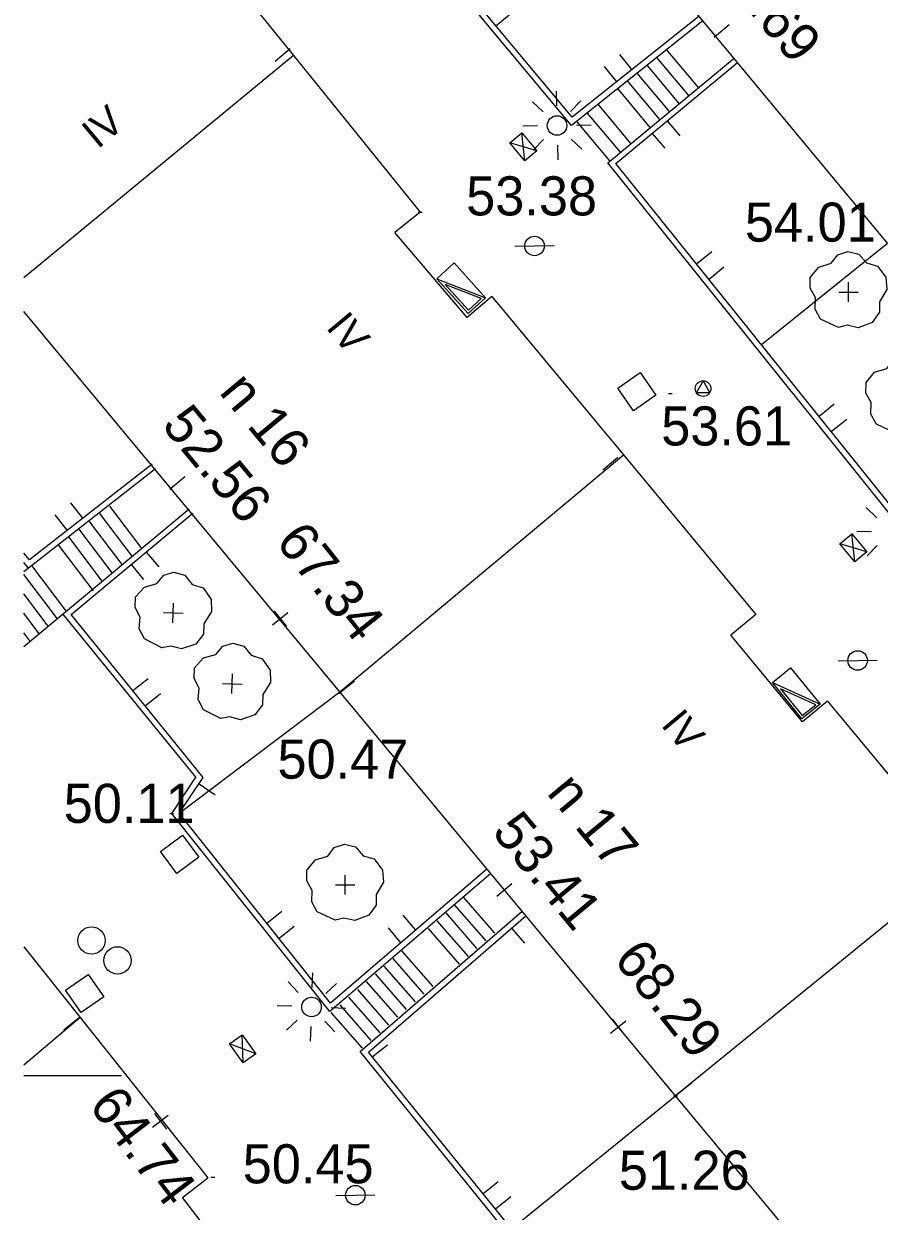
# Model space of a CAD drawing. Extents: x 506500 to 506851, y 4789550 to 4789800.
# Drawn here: x 506500 to 506521.88, y 4789646.52 to 4789676.9 of the extents above; entities that cross this region are included whole.
import ezdxf

# ---------------------------------------------------------------- set-up
doc = ezdxf.new("R2010")
doc.units = 0
for name, color, linetype in [('Alturas edific 1_500-TopEdi', 7, 'Continuous'), ('Arbol-SerJar', 7, 'Continuous'), ('Armario de control-SerAlu', 7, 'Continuous'), ('Arqueta alumbrado-SerAlu', 7, 'Continuous'), ('Arqueta de aguas-SerAgu', 7, 'Continuous'), ('Arqueta saneamiento-SerSan', 7, 'Continuous'), ('cota de alero-AltAlt', 7, 'Continuous'), ('cota medianera-AltAlt', 7, 'Continuous'), ('cota punto 1_500 altimetria-AltAlt', 7, 'Continuous'), ('cota umbral-AltAlt', 7, 'Continuous'), ('Entrada en finca-UrbEdi', 7, 'Continuous'), ('Escalera entrada finca-UrbAce', 7, 'Continuous'), ('Fachada-UrbEdi', 7, 'Continuous'), ('Farola-SerAlu', 7, 'Continuous'), ('Medianera-UrbEdi', 7, 'Continuous'), ('Muro-UrbCer', 7, 'Continuous'), ('Numeros de portal 1_500-TopEdi', 7, 'Continuous'), ('punto 1_500 altimetria-AltAlt', 7, 'Continuous'), ('punto alero-AltAlt', 7, 'Continuous'), ('punto cuadricula 1_500-AltAlt', 7, 'Continuous'), ('punto medianera-AltAlt', 7, 'Continuous'), ('punto umbral-AltAlt', 7, 'Continuous'), ('Registro de gas-SerFue', 7, 'Continuous')]:
    doc.layers.add(name, color=color, linetype=linetype)

msp = doc.modelspace()

# ---------------------------------------------------------------- linework, layer by layer
at = {"layer": 'Arbol-SerJar'}
for p, q in [((506521.091, 4789669.784), (506521.091, 4789670.284)), ((506520.841, 4789670.034), (506521.341, 4789670.034)), ((506503.815, 4789661.578), (506503.832, 4789662.078)), ((506503.574, 4789661.837), (506504.073, 4789661.819)), ((506505.323, 4789659.767), (506505.341, 4789660.267)), ((506505.082, 4789660.026), (506505.582, 4789660.008)), ((506508.219, 4789654.622), (506508.219, 4789655.122)), ((506507.969, 4789654.872), (506508.469, 4789654.872))]:
    msp.add_line(p, q, dxfattribs=at)
for points in [[(506520.831, 4789669.13), (506520.377, 4789669.342), (506520.236, 4789669.596), (506520.246, 4789669.894), (506520.109, 4789670.135), (506520.113, 4789670.41), (506520.329, 4789670.67), (506520.648, 4789670.77), (506520.813, 4789670.989), (506521.07, 4789671.072), (506521.356, 4789671.007), (506521.551, 4789670.78), (506521.832, 4789670.698), (506522.045, 4789670.413), (506522.069, 4789670.1), (506521.881, 4789669.785), (506521.881, 4789669.517), (506521.699, 4789669.256), (506521.337, 4789669.122), (506521.06, 4789669.185), (506520.831, 4789669.13)], [(506522.256, 4789666.441), (506521.802, 4789666.653), (506521.661, 4789666.907), (506521.671, 4789667.205), (506521.534, 4789667.446), (506521.538, 4789667.721), (506521.754, 4789667.981), (506522.073, 4789668.081), (506522.238, 4789668.3), (506522.495, 4789668.383), (506522.781, 4789668.318), (506522.976, 4789668.091), (506523.257, 4789668.009), (506523.47, 4789667.724), (506523.494, 4789667.411), (506523.306, 4789667.096), (506523.306, 4789666.828), (506523.124, 4789666.567), (506522.762, 4789666.433), (506522.485, 4789666.496), (506522.256, 4789666.441)], [(506503.532, 4789660.934), (506503.086, 4789661.162), (506502.954, 4789661.42), (506502.974, 4789661.718), (506502.846, 4789661.963), (506502.859, 4789662.238), (506503.084, 4789662.49), (506503.406, 4789662.579), (506503.579, 4789662.792), (506503.839, 4789662.866), (506504.122, 4789662.791), (506504.309, 4789662.558), (506504.587, 4789662.466), (506504.79, 4789662.174), (506504.803, 4789661.86), (506504.604, 4789661.552), (506504.595, 4789661.284), (506504.404, 4789661.029), (506504.037, 4789660.908), (506503.763, 4789660.981), (506503.532, 4789660.934)], [(506505.041, 4789659.123), (506504.594, 4789659.35), (506504.462, 4789659.609), (506504.483, 4789659.907), (506504.354, 4789660.152), (506504.368, 4789660.427), (506504.593, 4789660.679), (506504.915, 4789660.768), (506505.088, 4789660.981), (506505.347, 4789661.055), (506505.631, 4789660.98), (506505.818, 4789660.747), (506506.096, 4789660.655), (506506.299, 4789660.363), (506506.312, 4789660.049), (506506.113, 4789659.741), (506506.103, 4789659.473), (506505.912, 4789659.218), (506505.546, 4789659.097), (506505.271, 4789659.17), (506505.041, 4789659.123)], [(506507.959, 4789653.968), (506507.505, 4789654.18), (506507.364, 4789654.434), (506507.374, 4789654.732), (506507.237, 4789654.973), (506507.241, 4789655.248), (506507.457, 4789655.508), (506507.776, 4789655.608), (506507.941, 4789655.827), (506508.198, 4789655.91), (506508.484, 4789655.845), (506508.679, 4789655.618), (506508.96, 4789655.536), (506509.173, 4789655.251), (506509.197, 4789654.938), (506509.009, 4789654.623), (506509.009, 4789654.355), (506508.827, 4789654.094), (506508.465, 4789653.96), (506508.188, 4789654.023), (506507.959, 4789653.968)]]:
    msp.add_lwpolyline(points, dxfattribs=at)
at = {"layer": 'Armario de control-SerAlu'}
for p, q in [((506510.562, 4789670.376), (506511.81, 4789669.886)), ((506519.143, 4789660.048), (506520.365, 4789659.493))]:
    msp.add_line(p, q, dxfattribs=at)
for points in [[(506510.562, 4789670.376), (506511.007, 4789670.778), (506511.81, 4789669.886), (506511.365, 4789669.485)], [(506511.699, 4789669.866), (506510.775, 4789670.229), (506511.369, 4789669.569)], [(506519.143, 4789660.048), (506519.609, 4789660.426), (506520.365, 4789659.493), (506519.898, 4789659.115)], [(506520.252, 4789659.479), (506519.348, 4789659.89), (506519.907, 4789659.2)]]:
    msp.add_lwpolyline(points, close=True, dxfattribs=at)
at = {"layer": 'Arqueta alumbrado-SerAlu'}
for p, q in [((506512.812, 4789673.392), (506512.733, 4789674.109)), ((506513.118, 4789673.649), (506512.426, 4789673.852)), ((506521.557, 4789663.392), (506520.865, 4789663.594)), ((506521.251, 4789663.135), (506521.171, 4789663.851)), ((506505.611, 4789650.318), (506505.582, 4789651.038)), ((506505.935, 4789650.553), (506505.259, 4789650.803))]:
    msp.add_line(p, q, dxfattribs=at)
for points in [[(506512.426, 4789673.852), (506512.733, 4789674.109), (506513.118, 4789673.649), (506512.812, 4789673.392)], [(506520.865, 4789663.594), (506521.171, 4789663.851), (506521.557, 4789663.392), (506521.251, 4789663.135)], [(506505.259, 4789650.803), (506505.582, 4789651.038), (506505.935, 4789650.553), (506505.611, 4789650.318)]]:
    msp.add_lwpolyline(points, close=True, dxfattribs=at)
at = {"layer": 'Arqueta de aguas-SerAgu'}
msp.add_lwpolyline([(506517.371, 4789667.765), (506517.2, 4789667.461), (506517.542, 4789667.461), (506517.371, 4789667.765)], dxfattribs=at)
msp.add_circle((506517.371, 4789667.565), 0.2, dxfattribs=at)
at = {"layer": 'Arqueta saneamiento-SerSan'}
for points in [[(506515.593, 4789666.999), (506515.192, 4789667.572), (506515.765, 4789667.974), (506516.166, 4789667.4)], [(506503.918, 4789655.163), (506503.497, 4789655.722), (506504.056, 4789656.143), (506504.477, 4789655.584)], [(506501.071, 4789652.18), (506501.644, 4789652.582), (506502.046, 4789652.008), (506501.472, 4789651.607)]]:
    msp.add_lwpolyline(points, close=True, dxfattribs=at)
for centre in [(506501.731, 4789653.45), (506502.398, 4789652.941)]:
    msp.add_circle(centre, 0.35, dxfattribs=at)
at = {"layer": 'Entrada en finca-UrbEdi'}
for p, q in [((506517.653, 4789676.553), (506518.038, 4789676.873)), ((506503.733, 4789664.993), (506504.118, 4789665.313)), ((506512.093, 4789654.583), (506512.478, 4789654.903))]:
    msp.add_line(p, q, dxfattribs=at)
at = {"layer": 'Escalera entrada finca-UrbAce'}
for p, q in [((506517.007, 4789675.059), (506516.189, 4789676.035)), ((506517.253, 4789675.263), (506516.439, 4789676.235)), ((506516.76, 4789674.855), (506515.938, 4789675.836)), ((506516.265, 4789674.45), (506515.438, 4789675.437)), ((506516.513, 4789674.651), (506515.688, 4789675.636)), ((506516.02, 4789674.244), (506515.188, 4789675.237)), ((506515.527, 4789673.835), (506514.687, 4789674.838)), ((506515.259, 4789673.61), (506514.419, 4789674.613)), ((506514.99, 4789673.386), (506514.15, 4789674.389)), ((506503.025, 4789663.468), (506502.2, 4789664.559)), ((506502.77, 4789663.275), (506501.945, 4789664.366)), ((506502.262, 4789662.852), (506501.418, 4789663.969)), ((506502.516, 4789663.063), (506501.681, 4789664.167)), ((506501.785, 4789662.39), (506500.892, 4789663.571)), ((506502.008, 4789662.641), (506501.155, 4789663.77)), ((506501.099, 4789661.855), (506500.205, 4789663.038)), ((506500.86, 4789661.675), (506500, 4789662.811)), ((506500.628, 4789661.485), (506500, 4789662.314)), ((506500.398, 4789661.292), (506500, 4789661.818)), ((506500.159, 4789661.111), (506500, 4789661.321)), ((506512.048, 4789653.635), (506511.25, 4789654.548)), ((506511.596, 4789653.24), (506510.798, 4789654.153)), ((506511.822, 4789653.438), (506511.024, 4789654.351)), ((506511.37, 4789653.043), (506510.572, 4789653.956)), ((506511.144, 4789652.845), (506510.346, 4789653.758)), ((506510.242, 4789652.076), (506509.444, 4789652.989)), ((506510.468, 4789652.273), (506509.67, 4789653.186)), ((506510.016, 4789651.878), (506509.218, 4789652.792)), ((506509.564, 4789651.484), (506508.766, 4789652.397)), ((506509.79, 4789651.681), (506508.992, 4789652.594)), ((506509.338, 4789651.286), (506508.541, 4789652.199)), ((506508.886, 4789650.892), (506508.089, 4789651.805)), ((506509.112, 4789651.089), (506508.315, 4789652.002)), ((506508.66, 4789650.694), (506507.863, 4789651.607))]:
    msp.add_line(p, q, dxfattribs=at)
at = {"layer": 'Fachada-UrbEdi'}
for p, q in [((506522.087, 4789671.281), (506513.528, 4789681.605)), ((506510.134, 4789672.078), (506509.489, 4789671.556)), ((506511.972, 4789669.924), (506511.341, 4789669.385)), ((506511.972, 4789669.924), (506515.333, 4789665.871)), ((506508.08, 4789659.813), (506500, 4789669.537)), ((506515.333, 4789665.871), (506518.719, 4789661.788)), ((506518.719, 4789661.788), (506518.079, 4789661.259)), ((506516.669, 4789649.475), (506508.08, 4789659.813)), ((506520.552, 4789659.568), (506519.913, 4789659.038)), ((506520.552, 4789659.568), (506523.983, 4789655.431)), ((506500, 4789653.29), (506501.445, 4789651.478)), ((506501.445, 4789651.478), (506504.711, 4789647.382)), ((506525.315, 4789639.07), (506516.669, 4789649.475)), ((506504.058, 4789646.879), (506504.711, 4789647.382)), ((506505.787, 4789644.639), (506504.058, 4789646.879))]:
    msp.add_line(p, q, dxfattribs=at)
for points in [[(506503.313, 4789681.903), (506505.713, 4789678.743), (506505.133, 4789678.263), (506506.897, 4789676.081)], [(506506.897, 4789676.081), (506510.134, 4789672.078)], [(506511.341, 4789669.385), (506509.489, 4789671.556)], [(506519.913, 4789659.038), (506518.079, 4789661.259)]]:
    msp.add_lwpolyline(points, dxfattribs=at)
at = {"layer": 'Farola-SerAlu'}
for p, q in [((506513.629, 4789674.793), (506513.623, 4789675.169)), ((506513.278, 4789674.641), (506513.008, 4789674.901)), ((506513.985, 4789674.653), (506514.245, 4789674.922)), ((506514.245, 4789674.922), (506514.245, 4789674.922)), ((506513.138, 4789674.285), (506512.762, 4789674.279)), ((506514.137, 4789674.303), (506514.513, 4789674.309)), ((506513.29, 4789673.934), (506513.03, 4789673.664)), ((506513.997, 4789673.946), (506514.267, 4789673.686)), ((506513.647, 4789673.794), (506513.653, 4789673.418)), ((506521.815, 4789664.262), (506521.545, 4789664.523)), ((506521.675, 4789663.907), (506521.299, 4789663.9)), ((506521.827, 4789663.556), (506521.567, 4789663.286)), ((506507.018, 4789652.115), (506506.762, 4789652.389)), ((506507.376, 4789652.249), (506507.39, 4789652.624)), ((506507.724, 4789652.09), (506507.998, 4789652.346)), ((506507.998, 4789652.346), (506507.998, 4789652.346)), ((506506.859, 4789651.767), (506506.484, 4789651.781)), ((506507.858, 4789651.733), (506508.234, 4789651.719)), ((506506.993, 4789651.409), (506506.719, 4789651.153)), ((506507.342, 4789651.25), (506507.328, 4789650.874)), ((506507.699, 4789651.384), (506507.955, 4789651.11))]:
    msp.add_line(p, q, dxfattribs=at)
for centre in [(506513.638, 4789674.294), (506507.359, 4789651.75)]:
    msp.add_circle(centre, 0.25, dxfattribs=at)
at = {"layer": 'Medianera-UrbEdi'}
for p, q in [((506506.897, 4789676.081), (506500, 4789670.399)), ((506508.08, 4789659.813), (506515.333, 4789665.871)), ((506523.983, 4789655.431), (506516.669, 4789649.475)), ((506501.445, 4789651.478), (506500, 4789650.26))]:
    msp.add_line(p, q, dxfattribs=at)
at = {"layer": 'Muro-UrbCer'}
for p, q in [((506512.073, 4789676.843), (506512.463, 4789677.163)), ((506515.553, 4789675.723), (506515.243, 4789676.113)), ((506515.163, 4789675.413), (506514.853, 4789675.803)), ((506516.453, 4789674.413), (506516.773, 4789674.033)), ((506516.073, 4789674.093), (506516.393, 4789673.713)), ((506518.863, 4789668.692), (506522.087, 4789671.281)), ((506517.203, 4789670.753), (506517.593, 4789671.073)), ((506517.523, 4789670.363), (506517.903, 4789670.683)), ((506520.333, 4789666.853), (506520.723, 4789667.173)), ((506520.653, 4789666.473), (506521.043, 4789666.783)), ((506501.513, 4789664.253), (506501.203, 4789664.644)), ((506501.113, 4789663.944), (506500.803, 4789664.334)), ((506503.133, 4789663.383), (506503.453, 4789663.003)), ((506502.743, 4789663.063), (506503.063, 4789662.683)), ((506502.793, 4789659.844), (506503.183, 4789660.154)), ((506503.103, 4789659.454), (506503.493, 4789659.764)), ((506503.973, 4789656.704), (506508.08, 4789659.813)), ((506504.483, 4789657.454), (506504.893, 4789657.173)), ((506506.213, 4789653.894), (506506.603, 4789654.203)), ((506510.023, 4789653.713), (506509.703, 4789654.093)), ((506506.523, 4789653.503), (506506.913, 4789653.813)), ((506509.643, 4789653.393), (506509.323, 4789653.773)), ((506512.473, 4789653.763), (506512.803, 4789653.383)), ((506508.913, 4789650.473), (506509.303, 4789650.783)), ((506512.471, 4789646.076), (506516.669, 4789649.475)), ((506511.742, 4789646.973), (506512.132, 4789647.283)), ((506512.062, 4789646.583), (506512.452, 4789646.903))]:
    msp.add_line(p, q, dxfattribs=at)
for points in [[(506517.367, 4789676.974), (506514.003, 4789674.293), (506509.253, 4789680.003)], [(506517.271, 4789677.09), (506514.023, 4789674.503), (506509.373, 4789680.093)], [(506525.9, 4789666.682), (506522.513, 4789663.903), (506514.933, 4789673.343), (506518.162, 4789676.015)], [(506525.8, 4789666.802), (506522.533, 4789664.123), (506515.143, 4789673.323), (506518.253, 4789675.906)], [(506503.283, 4789665.633), (506500.143, 4789663.184), (506500, 4789663.354)], [(506503.373, 4789665.513), (506500, 4789662.878)], [(506500, 4789660.97), (506504.233, 4789664.493)], [(506504.591, 4789657.619), (506501.213, 4789661.784), (506504.323, 4789664.383)], [(506500.117, 4789662.982), (506500, 4789663.121)], [(506504.413, 4789657.614), (506501.003, 4789661.804), (506501.006, 4789661.807)], [(506511.946, 4789655.16), (506507.823, 4789651.633), (506503.783, 4789656.694), (506504.403, 4789657.624)], [(506511.846, 4789655.28), (506507.843, 4789651.843), (506503.973, 4789656.704), (506504.591, 4789657.619)], [(506520.542, 4789644.743), (506516.332, 4789641.063), (506508.603, 4789650.613), (506512.746, 4789654.198)], [(506520.442, 4789644.853), (506516.352, 4789641.283), (506508.813, 4789650.593), (506512.841, 4789654.084)]]:
    msp.add_lwpolyline(points, dxfattribs=at)
at = {"layer": 'punto 1_500 altimetria-AltAlt'}
for p, q in [((506510.084, 4789672.078), (506510.184, 4789672.078)), ((506516.485, 4789667.438), (506516.585, 4789667.438)), ((506503.733, 4789656.694), (506503.833, 4789656.694)), ((506516.619, 4789649.475), (506516.719, 4789649.475)), ((506504.782, 4789647.396), (506504.882, 4789647.396))]:
    msp.add_line(p, q, dxfattribs=at)
at = {"layer": 'punto alero-AltAlt'}
for p, q in [((506506.364, 4789661.523), (506506.756, 4789661.835)), ((506506.404, 4789661.875), (506506.716, 4789661.483)), ((506515.044, 4789651.434), (506515.356, 4789651.044)), ((506515.005, 4789651.083), (506515.395, 4789651.395)), ((506503.343, 4789649.025), (506503.647, 4789648.627)), ((506503.296, 4789648.674), (506503.694, 4789648.978))]:
    msp.add_line(p, q, dxfattribs=at)
at = {"layer": 'punto cuadricula 1_500-AltAlt'}
msp.add_line((506500, 4789650), (506502.5, 4789650), dxfattribs=at)
at = {"layer": 'punto medianera-AltAlt'}
for p, q in [((506506.813, 4789676.253), (506506.428, 4789675.934)), ((506515.19, 4789665.799), (506514.805, 4789665.48)), ((506508.067, 4789659.777), (506508.457, 4789660.09)), ((506501.418, 4789651.468), (506501.025, 4789651.158)), ((506516.692, 4789649.503), (506517.082, 4789649.816))]:
    msp.add_line(p, q, dxfattribs=at)
at = {"layer": 'punto umbral-AltAlt'}
for p, q in [((506517.653, 4789676.553), (506518.038, 4789676.873)), ((506503.733, 4789664.993), (506504.118, 4789665.313)), ((506512.093, 4789654.583), (506512.478, 4789654.903))]:
    msp.add_line(p, q, dxfattribs=at)
at = {"layer": 'Registro de gas-SerFue'}
for p, q in [((506512.561, 4789671.204), (506513.561, 4789671.221)), ((506520.822, 4789660.601), (506521.822, 4789660.619)), ((506507.98, 4789646.927), (506508.98, 4789646.944))]:
    msp.add_line(p, q, dxfattribs=at)
for centre in [(506513.061, 4789671.213), (506521.322, 4789660.61), (506508.48, 4789646.935)]:
    msp.add_circle(centre, 0.25, dxfattribs=at)

# ---------------------------------------------------------------- texts
at = {"layer": 'Alturas edific 1_500-TopEdi'}
for rotation, p in [(39.8018, (506501.891, 4789673.675)), (309.7231, (506507.709, 4789669.12)), (309.7231, (506516.273, 4789658.958))]:
    msp.add_text('IV', height=0.75, rotation=rotation, dxfattribs=at).set_placement(p)
at = {"layer": 'cota de alero-AltAlt'}
for s, rotation, p in [('67.34', 308.5419, (506506.418, 4789663.637)), ('68.29', 308.6859, (506515.059, 4789652.961)), ('64.74', 307.4034, (506501.641, 4789649.226))]:
    msp.add_text(s, height=1, rotation=rotation, dxfattribs=at).set_placement(p)
at = {"layer": 'cota medianera-AltAlt'}
for s, p in [('54.01', (506518.44, 4789671.323)), ('50.47', (506506.488, 4789657.588)), ('51.26', (506515.217, 4789647.074))]:
    msp.add_text(s, height=1, rotation=359.9988, dxfattribs=at).set_placement(p)
at = {"layer": 'cota punto 1_500 altimetria-AltAlt'}
for s, p in [('53.38', (506511.313, 4789671.994)), ('54.01', (506518.44, 4789671.323)), ('53.61', (506516.301, 4789666.11)), ('50.11', (506501.022, 4789656.457)), ('50.45', (506505.599, 4789647.238))]:
    msp.add_text(s, height=1, rotation=359.9988, dxfattribs=at).set_placement(p)
at = {"layer": 'cota umbral-AltAlt'}
for s, p in [('55.69', (506517.552, 4789678.392)), ('52.56', (506503.501, 4789666.615)), ('53.41', (506511.945, 4789656.211))]:
    msp.add_text(s, height=1, rotation=309.7236, dxfattribs=at).set_placement(p)
at = {"layer": 'Numeros de portal 1_500-TopEdi'}
for s, rotation, p in [('n 16', 309.7237, (506504.973, 4789667.465)), ('n 17', 309.7234, (506513.351, 4789657.216))]:
    msp.add_text(s, height=1, rotation=rotation, dxfattribs=at).set_placement(p)

doc.saveas('drawing.dxf')
